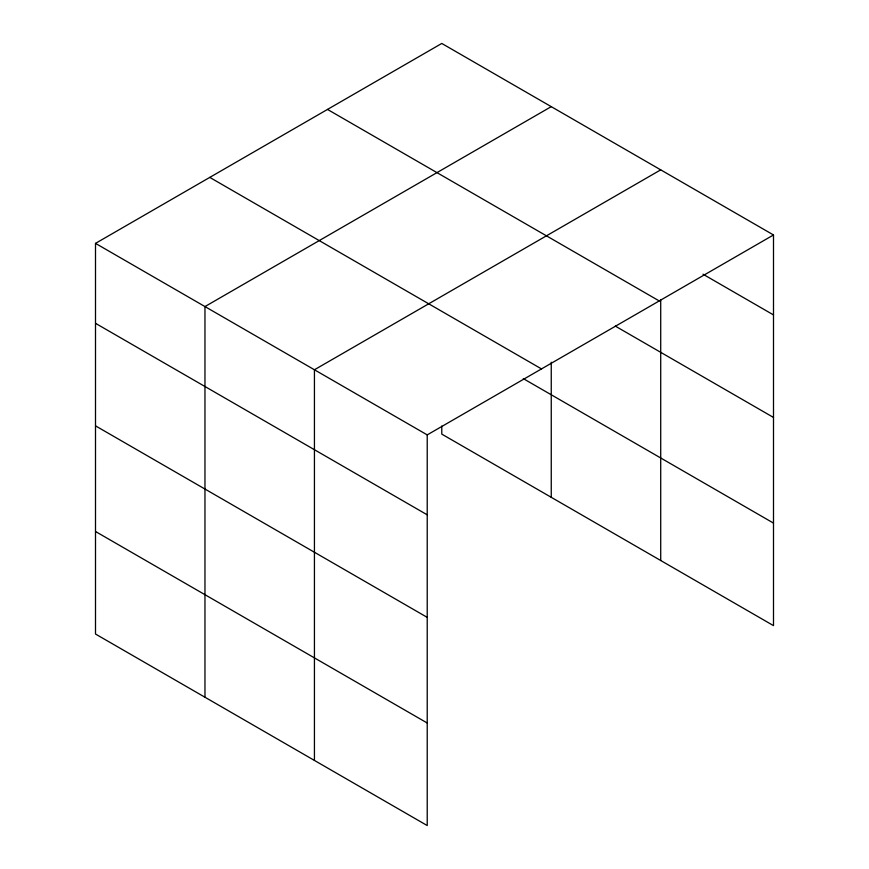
<?xml version="1.0" encoding="UTF-8"?>
<svg xmlns="http://www.w3.org/2000/svg" width="869" height="869" viewBox="0 0 869 869"><rect width="100%" height="100%" fill="white"/><g stroke="black" fill="none" stroke-linecap="round" stroke-linejoin="round"><path stroke-width="1.3" d="M773.497 234.967L441.778 43.45L95.503 243.374L95.503 634.033L427.222 825.55L427.222 434.891L773.497 234.967L773.497 625.626L441.778 434.109L441.778 426.016M660.712 299.707L660.712 560.516M551.25 106.648L204.965 306.572L204.965 697.231M660.712 169.857L314.437 369.77L314.437 760.429M703.01 274.213L773.497 314.915M327.504 109.429L659.234 300.946M615.295 326.103L773.497 417.446M209.766 177.395L541.496 368.912M523.301 378.634L773.497 523.095M95.503 243.374L427.222 434.891M95.503 323.311L427.222 514.828M95.503 425.853L427.222 617.37M95.503 531.491L427.222 723.008M551.25 362.264L551.25 497.307"/></g></svg>
